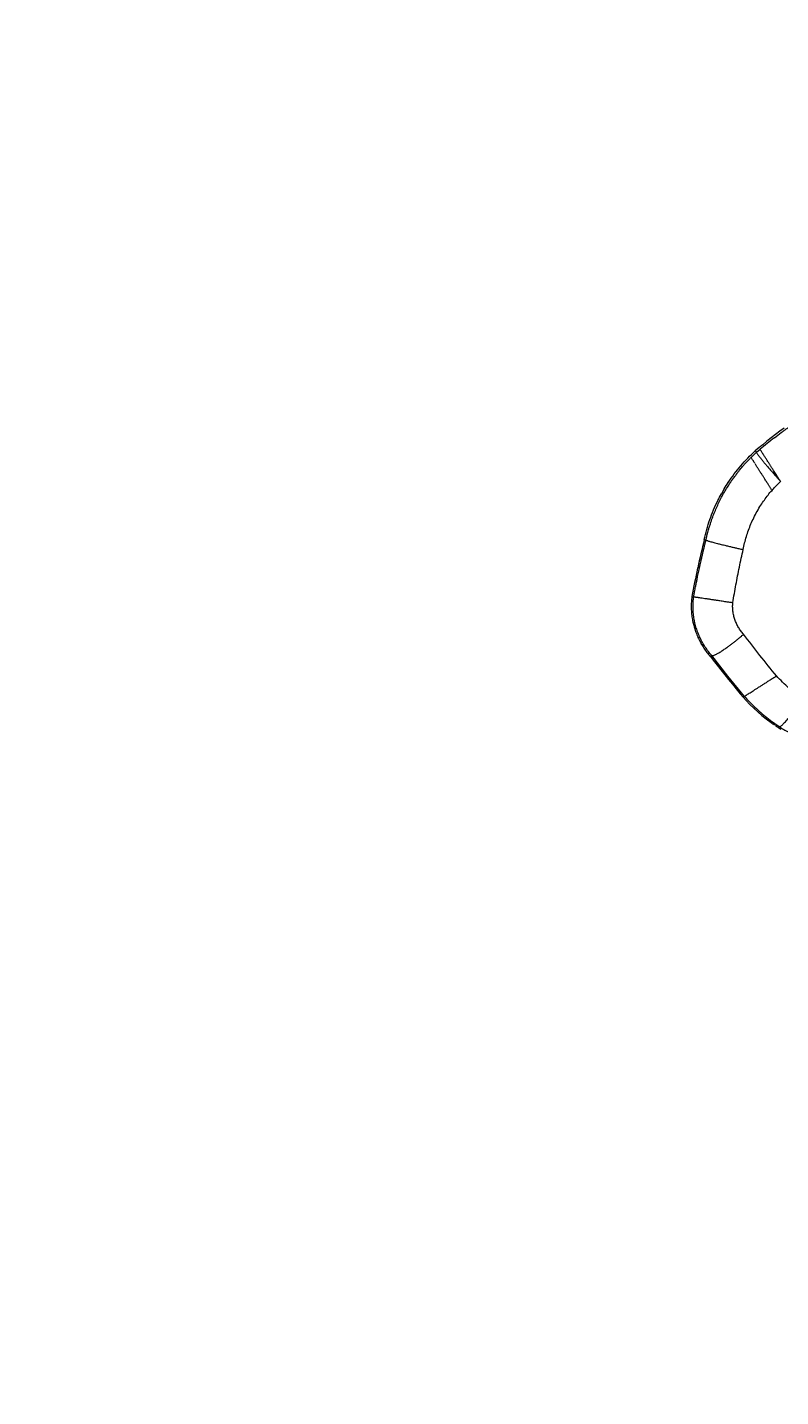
# Model space of a CAD drawing. Header units: millimetres. Extents: x 1145859089 to 1147511753, y -1047484727 to -1047247487.
# Drawn here: x 1147318711 to 1147319117, y -1047438348 to -1047437610 of the extents above; entities that cross this region are included whole.
import ezdxf
from ezdxf.xclip import XClip

# ---------------------------------------------------------------- set-up
doc = ezdxf.new("R2010")
doc.units = ezdxf.units.MM
doc.header["$LTSCALE"] = 100
doc.header["$MEASUREMENT"] = 0
doc.header["$XCLIPFRAME"] = 2
doc.layers.get('0').update_dxf_attribs({"linetype": 'CONTINUOUS'})
doc.layers.add('XREF', color=135, linetype='CONTINUOUS')
doc.layers.add('단지배치도$0$W240910', color=135, linetype='CONTINUOUS')

# ---------------------------------------------------------------- blocks, each defined once
blk = doc.blocks.new('단지배치도$0$zw$9902')
at = {"layer": '단지배치도$0$W240910', "linetype": 'ByBlock', "ltscale": 20}
for p, q in [((58839.72, -66462.11), (58837.42, -66463.92)), ((58842.03, -66460.32), (58839.72, -66462.11)), ((58844.37, -66458.55), (58842.03, -66460.32)), ((58846.73, -66456.82), (58844.37, -66458.55)), ((58831.11, -66469.15), (58831.15, -66469.12)), ((58833.24, -66467.35), (58831.15, -66469.12)), ((58831.15, -66469.12), (58831.82, -66469.88)), ((58831.82, -66469.88), (58833.74, -66468.26)), ((58837.42, -66463.92), (58835.15, -66465.77)), ((58814.65, -66489.22), (58812.74, -66492.54)), ((58842.51, -66487.84), (58844.79, -66485.62)), ((58804.6, -66517.16), (58803.66, -66516.94)), ((58801.33, -66526.85), (58800.54, -66530.4)), ((58800.14, -66532.21), (58800.11, -66532.35)), ((58800.17, -66532.06), (58800.14, -66532.21)), ((58797.02, -66547.56), (58797.97, -66547.71)), ((58806.99, -66579.93), (58807.69, -66579.35)), ((58806.99, -66579.93), (58808.56, -66581.94)), ((58807.7, -66579.35), (58807.69, -66579.35)), ((58816.45, -66590.48), (58807.69, -66579.35)), ((58808.56, -66581.94), (58810.6, -66584.53)), ((58810.6, -66584.53), (58812.65, -66587.12)), ((58812.65, -66587.12), (58814.71, -66589.69)), ((58814.71, -66589.69), (58816.78, -66592.26)), ((58825.28, -66601.36), (58816.45, -66590.48)), ((58816.78, -66592.26), (58818.86, -66594.82)), ((58818.86, -66594.82), (58820.95, -66597.37)), ((58842.59, -66590.34), (58842.56, -66590.36)), ((58820.95, -66597.37), (58823.05, -66599.92)), ((58823.05, -66599.92), (58824.74, -66601.96)), ((58824.74, -66601.96), (58825.35, -66601.44)), ((58824.74, -66601.96), (58826.25, -66603.6)), ((58825.3, -66601.35), (58825.28, -66601.36)), ((58825.31, -66601.37), (58825.29, -66601.35)), ((58825.33, -66601.4), (58825.31, -66601.37)), ((58825.34, -66601.41), (58825.33, -66601.4)), ((58825.34, -66601.42), (58825.34, -66601.41)), ((58825.35, -66601.43), (58825.34, -66601.42)), ((58825.35, -66601.44), (58825.35, -66601.43)), ((58826.25, -66603.6), (58828.29, -66605.69)), ((58828.29, -66605.69), (58830.39, -66607.73)), ((58830.39, -66607.73), (58832.54, -66609.71)), ((58832.54, -66609.71), (58834.76, -66611.62)), ((58834.76, -66611.62), (58837.03, -66613.46)), ((58837.03, -66613.46), (58839.68, -66615.49)), ((58843.61, -66618.24), (58844, -66617.64))]:
    blk.add_line(p, q, dxfattribs=at)
at = {"layer": '단지배치도$0$W240910'}
for radius in [11431.38, 11931.38]:
    blk.add_arc((57394.29, -57699.4), radius, 251.62775, 321.418131, dxfattribs=at)
at = {"layer": '단지배치도$0$W240910', "linetype": 'ByBlock', "ltscale": 20}
for centre, radius, start, end in [((58993.21, -66659.1), 248.7, 127.59683, 129.88119), ((59004.6, -66672.22), 267.09, 129.37774, 129.91004), ((59395.36, -66661.35), 609.06, 166.28469, 167.74428), ((59395.36, -66661.35), 609.06, 167.7725, 169.23201), ((58834.53, -66552.44), 37.83, 172.58343, 172.71744), ((58898.78, -66535.26), 99.65, 233.62338, 234.85056), ((58898.57, -66535.56), 99.28, 234.85114, 235.13624), ((58898.37, -66535.85), 98.93, 235.13578, 236.19075), ((58898.18, -66536.13), 98.59, 236.19124, 236.39124), ((58864.81, -66586.43), 38.22, 236.31409, 238.60711)]:
    blk.add_arc(centre, radius, start, end, dxfattribs=at)
for points, start_tangent, end_tangent in [([(58841.48, -66462.05), (58845.19, -66459.24), (58846.14, -66458.55), (58846.44, -66458.32), (58846.89, -66458), (58847.45, -66457.59), (58849, -66456.48), (58851.54, -66454.7)], (0.792546, 0.609812), (0.821994, 0.569495)), ([(58814.49, -66489.5), (58816.62, -66486.12), (58819.85, -66481.54), (58823.36, -66477.17), (58827.13, -66473.02), (58831.11, -66469.15)], (0.513606, 0.858026), (0.738686, 0.67405)), ([(58828.91, -66472.65), (58830.35, -66471.25), (58831.09, -66470.55), (58831.45, -66470.22), (58831.82, -66469.88)], (0.708532, 0.705678), (0.739301, 0.673376)), ([(58831.82, -66469.88), (58832.05, -66470.36), (58832.35, -66470.8), (58832.76, -66471.38), (58833.29, -66472.07), (58833.93, -66472.89)], (-0.129232, -0.991614), (0.654299, -0.756236)), ([(58844.79, -66485.62), (58843.85, -66484.13), (58842.76, -66482.42), (58841.99, -66481.21), (58841.31, -66480.15), (58840.75, -66479.26), (58840.34, -66478.62), (58839.94, -66477.99), (58839.55, -66477.37), (58839.17, -66476.78), (58838.8, -66476.2), (58837.95, -66474.86), (58837.18, -66473.65), (58836.67, -66472.86), (58836.2, -66472.12), (58835.77, -66471.43), (58835.19, -66470.53), (58834.71, -66469.77), (58834.32, -66469.15), (58834.02, -66468.69), (58833.74, -66468.26)], (-0.533957, 0.845512), (-0.561859, 0.827233)), ([(58814.53, -66491.38), (58816.13, -66488.72), (58817.65, -66486.36), (58817.94, -66485.92), (58818.22, -66485.51), (58818.49, -66485.12), (58818.75, -66484.75), (58819, -66484.4), (58819.23, -66484.07), (58819.45, -66483.76), (58820.03, -66482.97), (58820.48, -66482.36), (58820.81, -66481.92), (58821.06, -66481.6), (58821.31, -66481.27), (58821.54, -66480.98), (58821.99, -66480.4), (58822.92, -66479.25), (58824.83, -66476.99), (58825.27, -66476.5), (58825.6, -66476.13), (58826.32, -66475.34), (58826.66, -66474.98), (58826.95, -66474.66), (58827.34, -66474.25), (58827.62, -66473.96), (58828.08, -66473.49), (58828.45, -66473.11), (58828.91, -66472.65)], (0.497609, 0.867402), (0.709183, 0.705025)), ([(58830.91, -66475.8), (58830.36, -66474.94), (58829.87, -66474.17), (58829.48, -66473.56), (58829.19, -66473.1), (58828.91, -66472.65)], (-0.731748, 0.681576), (0.561532, 0.827455)), ([(58831.2, -66476.26), (58830.91, -66475.8)], (-0.53711, 0.843512), (-0.731748, 0.681576)), ([(58840.18, -66490.37), (58839.96, -66490.02), (58839.58, -66489.44), (58839.2, -66488.84), (58838.83, -66488.24), (58838.46, -66487.67), (58838.04, -66487.01), (58837.69, -66486.46), (58837.18, -66485.66), (58836.66, -66484.84), (58836.08, -66483.92), (58835.72, -66483.37), (58835.36, -66482.8), (58834.89, -66482.06), (58834.44, -66481.36), (58834.04, -66480.72), (58833.67, -66480.14), (58833.28, -66479.53), (58832.9, -66478.93), (58832.52, -66478.34), (58832.08, -66477.64), (58831.62, -66476.92), (58831.2, -66476.26)], (-0.722682, 0.691181), (-0.53711, 0.843512)), ([(58833.93, -66472.89), (58834.91, -66474.11), (58836.03, -66475.47), (58837.27, -66476.95), (58838.65, -66478.58), (58839.38, -66479.44), (58840.17, -66480.36), (58840.99, -66481.3), (58841.74, -66482.16), (58842.71, -66483.27), (58843.77, -66484.47), (58844.79, -66485.62)], (0.654299, -0.756236), (0.589834, -0.807524)), ([(58803.66, -66516.94), (58805.01, -66511.5), (58806.69, -66506.16), (58808.7, -66500.93), (58811.03, -66495.83), (58812.91, -66492.24)], (0.209964, 0.977709), (0.483379, 0.875411)), ([(58804.6, -66517.16), (58804.74, -66516.56), (58804.93, -66515.73), (58805.16, -66514.76), (58805.34, -66514.05), (58805.49, -66513.44), (58805.69, -66512.71), (58805.89, -66511.97), (58806.37, -66510.31), (58806.97, -66508.41), (58807.53, -66506.72), (58808.07, -66505.21), (58809.08, -66502.59), (58810.29, -66499.72), (58811.61, -66496.89), (58813.03, -66494.1), (58814.53, -66491.38)], (0.208987, 0.977918), (0.497609, 0.867402)), ([(58824.65, -66522.28), (58825.44, -66518.73), (58826.38, -66515.28), (58827.52, -66511.84), (58828.84, -66508.47), (58830.33, -66505.2), (58832.16, -66501.69), (58834.19, -66498.32), (58836.05, -66495.57), (58838.05, -66492.92), (58840.18, -66490.37)], (0.208559, 0.97801), (0.765814, 0.643062)), ([(58840.18, -66490.37), (58840.97, -66489.48), (58841.72, -66488.67), (58842.51, -66487.84)], (0.825912, 0.563799), (0.689743, 0.724054)), ([(58797.97, -66547.71), (58798.12, -66546.92), (58798.3, -66545.99), (58798.5, -66544.92), (58798.74, -66543.7), (58799, -66542.41), (58799.21, -66541.36), (58799.33, -66540.77), (58799.43, -66540.28), (58799.52, -66539.82), (58799.71, -66538.89), (58799.9, -66537.99), (58800.14, -66536.83), (58800.43, -66535.43), (58800.74, -66533.96), (58801.11, -66532.29), (58801.49, -66530.55), (58801.82, -66529.03), (58802.11, -66527.75), (58802.35, -66526.69), (58802.54, -66525.87), (58802.68, -66525.27), (58802.78, -66524.84), (58802.95, -66524.07), (58803.07, -66523.56), (58803.22, -66522.95), (58803.47, -66521.87), (58803.76, -66520.66), (58804, -66519.63), (58804.23, -66518.7), (58804.43, -66517.88), (58804.6, -66517.16)], (0.18631, 0.982491), (0.237958, 0.971275)), ([(58804.6, -66517.16), (58805.1, -66517.39), (58805.64, -66517.56), (58806.35, -66517.78), (58807.21, -66518.02), (58808.25, -66518.31), (58809.47, -66518.63), (58810.85, -66518.99), (58811.79, -66519.23), (58812.83, -66519.49), (58814.14, -66519.81), (58815.3, -66520.09), (58816.21, -66520.31), (58817.35, -66520.58), (58819.16, -66521.01), (58820.85, -66521.41), (58821.76, -66521.62), (58822.89, -66521.88), (58823.9, -66522.11), (58824.65, -66522.28)], (0.603722, -0.797195), (0.975923, -0.218117)), ([(58819.06, -66550.84), (58819.89, -66545.99), (58820.77, -66541.21), (58821.67, -66536.51), (58822.62, -66531.77), (58823.63, -66526.94), (58824.65, -66522.28)], (0.185873, 0.982574), (0.204706, 0.978823)), ([(58797.01, -66547.65), (58796.75, -66550.45), (58796.69, -66553.36), (58796.83, -66556.27), (58797.18, -66559.16), (58797.74, -66562.01), (58798.84, -66565.89)], (-0.126763, -0.991933), (0.267997, -0.96342)), ([(58799.41, -66564.54), (58798.68, -66561.82), (58798.14, -66559.04), (58797.79, -66556.22), (58797.71, -66555), (58797.66, -66553.79), (58797.65, -66552.57), (58797.67, -66551.35), (58797.73, -66550.13), (58797.83, -66548.96), (58797.97, -66547.71)], (-0.293492, 0.955961), (0.127692, 0.991814)), ([(58797.97, -66547.71), (58798.41, -66547.75), (58798.83, -66547.81), (58799.27, -66547.87), (58799.85, -66547.95), (58800.5, -66548.04), (58801.21, -66548.15), (58802, -66548.26), (58803.27, -66548.45), (58804.63, -66548.66), (58805.43, -66548.78), (58806.26, -66548.9), (58807.11, -66549.03), (58807.97, -66549.16), (58809.71, -66549.43), (58811.46, -66549.69), (58812.73, -66549.89), (58814.01, -66550.08), (58815.3, -66550.28), (58817.21, -66550.56), (58819.06, -66550.84)], (0.998086, 0.061848), (0.988475, -0.151384)), ([(58824.86, -66567.91), (58823.4, -66566.12), (58822.13, -66564.19), (58821.06, -66562.13), (58820.2, -66559.98), (58819.56, -66557.74), (58819.15, -66555.47), (58818.98, -66553.15), (58819.06, -66550.84)], (-0.682132, 0.731229), (0.069306, 0.997595)), ([(58798.84, -66565.89), (58799.45, -66567.58), (58800.6, -66570.25), (58801.94, -66572.84), (58803.45, -66575.32), (58805.14, -66577.69), (58806.94, -66579.87)], (0.320423, -0.947274), (0.663158, -0.748479)), ([(58807.7, -66579.35), (58805.9, -66577.16), (58804.25, -66574.83), (58802.77, -66572.4), (58801.46, -66569.86), (58800.34, -66567.24), (58799.41, -66564.54)], (-0.663051, 0.748575), (-0.293492, 0.955961)), ([(58807.7, -66579.35), (58808.39, -66579.38), (58808.97, -66579.2), (58809.69, -66578.89), (58810.22, -66578.63), (58810.81, -66578.32), (58811.46, -66577.95), (58812.54, -66577.3), (58813.72, -66576.53), (58814.5, -66576.01), (58815.33, -66575.43), (58816.22, -66574.8), (58817.62, -66573.77), (58819.1, -66572.65), (58819.77, -66572.12), (58820.48, -66571.56), (58821.23, -66570.96), (58822, -66570.33), (58822.39, -66570.01), (58822.8, -66569.66), (58823.7, -66568.9), (58824.85, -66567.91)], (0.834312, -0.551293), (0.755377, 0.655291)), ([(58842.56, -66590.36), (58833.68, -66579.29), (58824.86, -66567.91)], (-0.636558, 0.771229), (-0.609996, 0.792404)), ([(58825.29, -66601.35), (58825.82, -66601.01), (58826.36, -66600.67), (58827.05, -66600.24), (58827.89, -66599.7), (58828.88, -66599.07), (58830.01, -66598.35), (58831.26, -66597.55), (58832.62, -66596.69), (58834.07, -66595.77), (58835.59, -66594.79), (58837.13, -66593.82)], (0.925295, -0.379249), (0.774562, 0.632498)), ([(58837.13, -66593.82), (58838.88, -66592.71), (58840.7, -66591.55), (58842.56, -66590.36)], (0.774562, 0.632498), (0.745368, 0.666654)), ([(58856.66, -66602.71), (58852.92, -66599.95), (58849.31, -66596.96), (58845.86, -66593.74), (58842.59, -66590.34)], (-0.827273, 0.5618), (-0.674328, 0.738432)), ([(58825.35, -66601.44), (58828.02, -66604.3), (58830.95, -66607.2), (58834.16, -66610.11)], (0.666917, -0.745132), (0.755638, -0.65499)), ([(58844, -66617.64), (58844.89, -66617.35), (58845.6, -66616.81), (58846.24, -66616.22), (58846.98, -66615.47), (58847.81, -66614.58), (58848.71, -66613.55), (58849.12, -66613.05), (58849.52, -66612.57), (58849.89, -66612.11), (58850.24, -66611.67), (58850.56, -66611.26), (58850.86, -66610.88), (58851.2, -66610.45), (58851.49, -66610.07), (58851.73, -66609.75), (58852.07, -66609.28), (58852.37, -66608.89), (58852.78, -66608.33), (58853.32, -66607.58), (58853.8, -66606.92), (58854.13, -66606.45), (58854.64, -66605.71), (58855.68, -66604.19), (58856.66, -66602.71)], (0.965893, -0.25894), (0.548742, 0.835992)), ([(58834.16, -66610.11), (58837.41, -66612.82), (58840.94, -66615.51), (58844, -66617.64)], (0.755638, -0.65499), (0.830478, -0.557051)), ([(58844, -66617.64), (58846.46, -66619.15), (58849.26, -66620.6), (58850.09, -66620.97), (58850.53, -66621.16), (58851.06, -66621.38), (58851.7, -66621.64), (58853.03, -66622.12), (58854.66, -66622.64), (58856.62, -66623.17)], (0.830396, -0.557173), (0.972909, -0.23119))]:
    blk.add_spline(points, degree=3, dxfattribs=dict(at, start_tangent=start_tangent, end_tangent=end_tangent))
blk = doc.blocks.new('단지배치도')
blk.add_blockref('단지배치도$0$zw$9902', (141034.19, 142437.16))

msp = doc.modelspace()

# ---------------------------------------------------------------- block references
at = {"layer": 'XREF'}
ref = msp.add_blockref('단지배치도', (1147119237.834579, -1047513806.462535), dxfattribs=at)
XClip(ref).set_block_clipping_path([(72982.4064819524, 34919.7593965302), (360382.4067475507, 255319.7593436702)])

doc.saveas('drawing.dxf')
